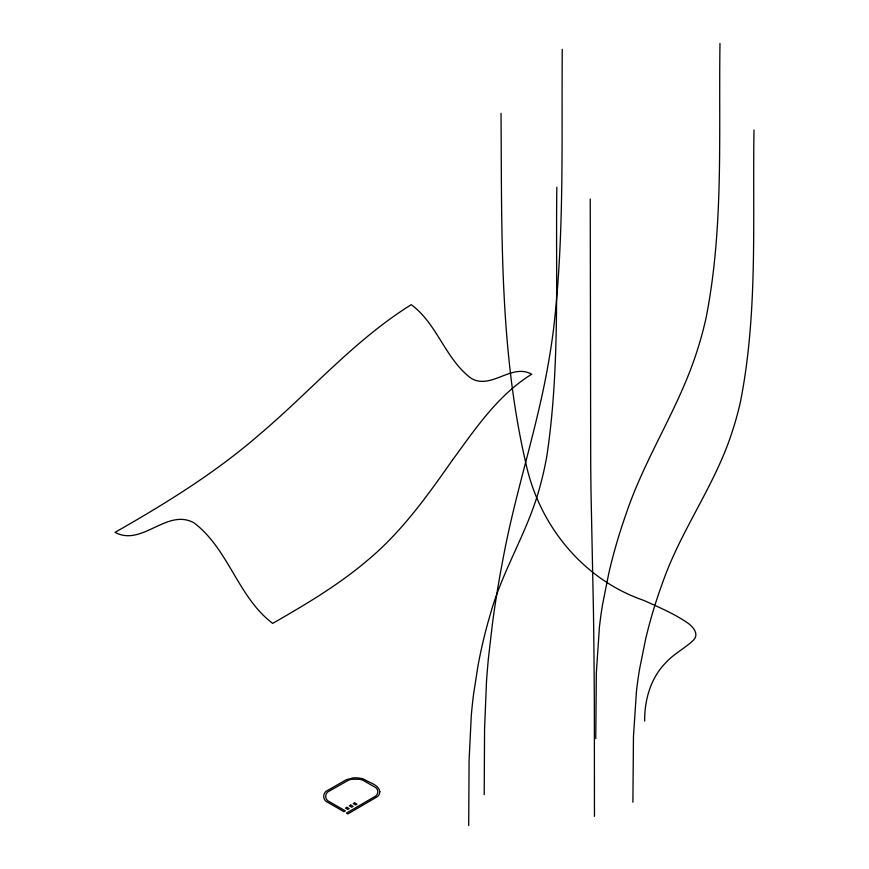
<?xml version="1.0" encoding="UTF-8"?>
<svg xmlns="http://www.w3.org/2000/svg" width="869" height="869" viewBox="0 0 869 869"><rect width="100%" height="100%" fill="white"/><g stroke="black" fill="none" stroke-linecap="round" stroke-linejoin="round"><path stroke-width="1.3" d="M468.695 825.55L469.097 760.212L471.28 715.763A642.571 370.987 60 0 1 473.507 694.624L478.015 665.665A769.847 444.472 60 0 1 490.333 614.296C502.662 569.434 528.895 529.873 540.453 484.75A495.862 286.292 60 0 0 546.959 455.323C560.136 366.642 555.584 276.559 556.833 187.215M484.207 794.646L484.565 728.819L486.488 681.731A642.571 328.525 -65.1 0 1 488.465 657.887L492.462 623.442A769.847 393.592 -65.1 0 1 503.368 557.127C515.284 492.995 536.325 430.97 547.752 366.729A495.862 253.52 -65.1 0 0 553.51 329.416C564.426 236.487 561.515 142.69 562.254 49.316M501.022 113.328C501.913 230.274 499.23 348.99 525.941 463.59C539.334 525.669 583.24 579.634 643.82 600.414C658.311 607.029 673.171 613.188 686.434 622.117C691.974 625.615 699.545 633.186 693.853 639.79C685.228 648.263 673.942 653.607 665.795 662.689C650.664 677.983 644.472 699.947 644.657 721.042M595.765 738.65L596.33 673.04L599.404 627.201A642.571 522.845 -8.2 0 1 602.543 604.618L608.908 572.747A769.847 626.408 -8.2 0 1 626.256 513.438C645.037 457.409 678.961 407.898 696.895 351.543A495.862 403.477 -8.2 0 0 706.062 317.924C723.91 227.645 718.587 134.934 719.988 43.45M632.904 802.206L633.458 736.706L636.445 691.431A642.571 509.701 22.9 0 1 639.508 669.434L645.71 638.737A769.847 610.657 22.9 0 1 662.623 582.643C680.623 530.774 714.372 486.086 731.492 433.859A495.862 393.331 22.9 0 0 740.421 401.945C758.083 312.514 752.5 220.65 753.999 130.046M594.461 816.339L594.342 707.17A642.571 17.782 -88.9 0 0 594.233 686.564L594.016 658.68A769.847 21.301 -88.9 0 0 593.429 610.244L591.029 492.658A495.862 13.719 -88.9 0 1 590.714 464.785L590.236 199.044M379.829 791.757L379.232 794.342A14.512 8.386 0 0 1 377.428 796.623L347.817 813.938L346.416 813.123L375.745 796.015A12.905 7.452 0 0 0 377.32 794.027L377.874 791.789L377.309 789.563A12.253 7.071 0 0 0 375.712 787.607L362.862 780.199A12.188 7.039 0 0 0 359.494 779.287L351.858 779.276A12.036 6.952 0 0 0 348.502 780.199L329.34 791.062C324.43 792.897 324.506 799.871 329.384 801.674L345.319 810.875L343.907 811.679L327.982 802.489C322.334 800.403 322.258 792.354 327.928 790.258L346.231 779.743L352.695 777.972A15.957 9.211 0 0 1 357.192 777.864L360.07 778.179A14.067 8.125 0 0 1 363.948 779.232C369.184 782.828 378.688 784.425 379.829 791.757M452.434 460.125C427.037 496.286 401.022 532.806 366.609 561.07C337.845 585.434 305.28 604.672 272.692 623.388C237.91 597.231 228.623 548.893 193.841 522.736C166.663 508.061 142.179 547.014 115.001 532.349C165.219 503.792 214.686 473.279 258.473 435.358C309.712 392.245 354.009 340.29 411.243 304.693C437.4 323.833 445.319 359.375 471.465 378.526C491.658 389.844 511.504 362.916 531.698 374.235C497.926 394.971 475.419 428.775 452.434 460.125M346.861 807.29L345.46 808.105L347.785 809.441L349.186 808.637L346.861 807.29M350.728 805.052L349.327 805.867L351.663 807.214L353.064 806.399L350.728 805.052M354.606 802.815L353.205 803.629L355.53 804.976L356.931 804.162L354.606 802.815"/></g></svg>
